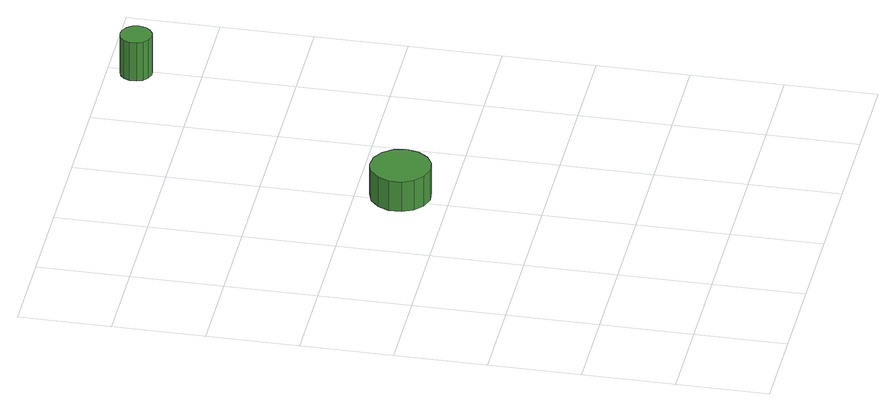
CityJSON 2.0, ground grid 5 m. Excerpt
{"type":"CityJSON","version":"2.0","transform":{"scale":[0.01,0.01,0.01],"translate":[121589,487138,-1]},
"CityObjects":{
"tree1":{"type":"SolitaryVegetationObject","attributes":{"function":"something"}},
"tree2":{"type":"SolitaryVegetationObject","attributes":{"function":"something"},"geometry":[{"type":"MultiSurface","lod":"1","boundaries":[[[0,1,2,3,4,5,6,7,8,9,10,11,12,13,14]],[[15,16,17,18,19,20,21,22,23,24,25,26,27,28,29]],[[0,29,28,1]],[[1,28,27,2]],[[2,27,26,3]],[[3,26,25,4]],[[4,25,24,5]],[[5,24,23,6]],[[6,23,22,7]],[[7,22,21,8]],[[8,21,20,9]],[[9,20,19,10]],[[10,19,18,11]],[[11,18,17,12]],[[12,17,16,13]],[[13,16,15,14]],[[14,15,29,0]]]}]},
"tree3":{"type":"SolitaryVegetationObject","attributes":{"function":"something"}},
"tree4":{"type":"SolitaryVegetationObject","attributes":{"function":"something"},"geometry":[{"type":"MultiSurface","lod":"1","boundaries":[[[30,31,32,33,34,35,36,37,38,39,40,41,42,43,44]],[[45,46,47,48,49,50,51,52,53,54,55,56,57,58,59]],[[30,59,58,31]],[[31,58,57,32]],[[32,57,56,33]],[[33,56,55,34]],[[34,55,54,35]],[[35,54,53,36]],[[36,53,52,37]],[[37,52,51,38]],[[38,51,50,39]],[[39,50,49,40]],[[40,49,48,41]],[[41,48,47,42]],[[42,47,46,43]],[[43,46,45,44]],[[44,45,59,30]]]}]}
},
"vertices":[
[1224,1765,242],[1210,1832,242],[1171,1886,242],[1112,1920,242],[1044,1927,242],[980,1907,242],[929,1861,242],[902,1799,242],[902,1731,242],[929,1669,242],[980,1624,242],[1044,1603,242],[1112,1610,242],[1171,1644,242],[1210,1699,242],[1210,1699,61],[1171,1644,61],[1112,1610,61],[1044,1603,61],[980,1624,61],[929,1669,61],[902,1731,61],[902,1799,61],[929,1861,61],[980,1907,61],[1044,1927,61],[1112,1920,61],[1171,1886,61],[1210,1832,61],[1224,1765,61],
[2070,3350,295],[2063,3385,295],[2042,3413,295],[2011,3431,295],[1976,3435,295],[1942,3424,295],[1916,3400,295],[1901,3368,295],[1901,3332,295],[1916,3300,295],[1942,3276,295],[1976,3265,295],[2011,3269,295],[2042,3287,295],[2063,3315,295],[2063,3315,61],[2042,3287,61],[2011,3269,61],[1976,3265,61],[1942,3276,61],[1916,3300,61],[1901,3332,61],[1901,3368,61],[1916,3400,61],[1942,3424,61],[1976,3435,61],[2011,3431,61],[2042,3413,61],[2063,3385,61],[2070,3350,61]
]}
